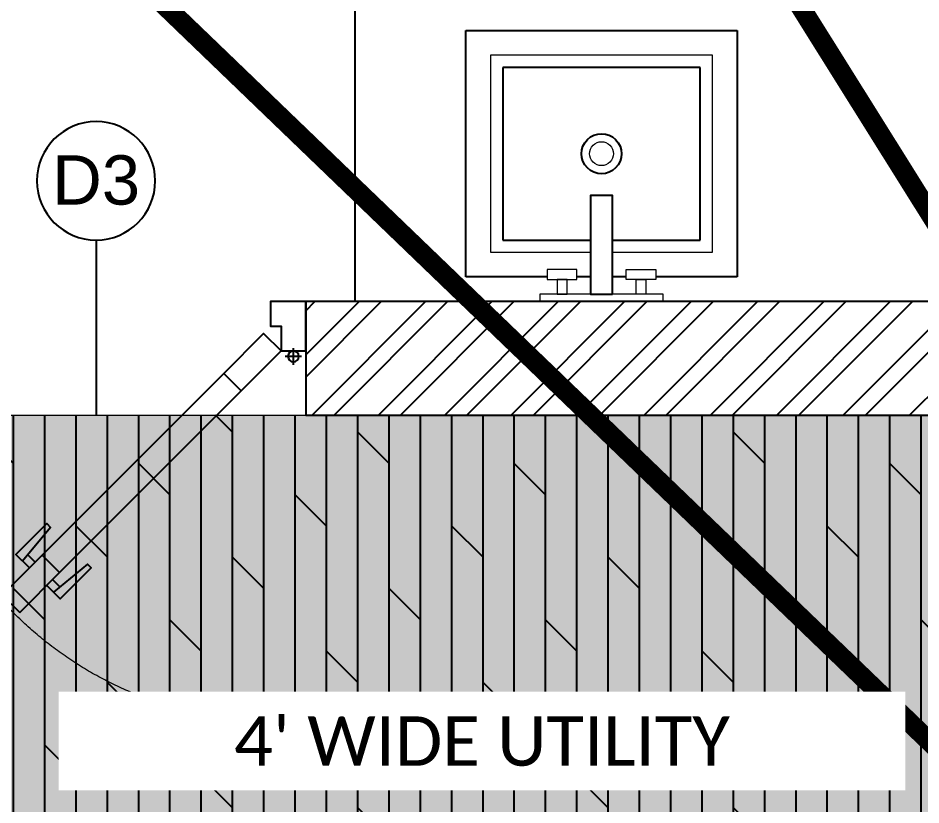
# Model space of a CAD drawing. Header units: millimetres. Extents: x -4760 to 87103, y -23275 to 20441.
# Drawn here: x 9506 to 11338, y -790 to 805 of the extents above; entities that cross this region are included whole.
import ezdxf
from ezdxf.enums import TextEntityAlignment as Align

# ---------------------------------------------------------------- set-up
doc = ezdxf.new("R2010")
doc.units = ezdxf.units.MM
doc.header["$LTSCALE"] = 150
doc.linetypes.add('DASHED', pattern=[19.05, 12.7, -6.35])
for name, color, linetype in [('ad-Door', 11, 'Continuous'), ('ad-Furniture', 8, 'Continuous'), ('ad-Text main', 7, 'Continuous'), ('ad-Text Main_Door&window Label', 7, 'Continuous'), ('ad-Wall', 240, 'Continuous'), ('ad-Wall hatch', 8, 'Continuous')]:
    doc.layers.add(name, color=color, linetype=linetype)
for name, color, linetype, true_color in [('ad-Primary Roof', 5, 'Continuous', 0x0000ff), ('ad-Secondary Roof', 6, 'Continuous', 0xff00ff), ('ad-Verandah', 7, 'Continuous', 0xa57c52)]:
    doc.layers.add(name, color=color, linetype=linetype, true_color=true_color)
doc.styles.add('New Text Style', font='arial.ttf', dxfattribs={"height": 100})
doc.styles.get("Standard").update_dxf_attribs({"font": 'calibril.ttf'})

# ---------------------------------------------------------------- blocks, each defined once
blk = doc.blocks.new('zw$6CCD')
at = {"layer": 'ad-Verandah', "transparency": 33554534}
h = blk.add_hatch(color=256, dxfattribs=at)
h.dxf.hatch_style = 1
h.paths.add_polyline_path([(6195, -13620), (12120, -13620), (12120, -4745), (13640, -4745), (13640, -8875), (14550, -8875), (14550, -14850), (6195, -14850)])
at = {"layer": 'ad-Verandah', "transparency": 33554687}
h = blk.add_hatch(dxfattribs=at)
h.set_pattern_fill('DOLMIT', color=256, scale=10, angle=90)
h.set_pattern_definition([(90, (6195, -14830), (-63.5, 2e-14), []), (135, (6195, -14830), (-127, -127), [89.8026, -179.605])])
h.paths.add_polyline_path([(6195, -13620), (12120, -13620), (12120, -4745), (13640, -4745), (13640, -8875), (14550, -8875), (14550, -14850), (6195, -14850)])
at = {"layer": 'ad-Verandah', "lineweight": 9}
blk.add_lwpolyline([(6195, -13620), (12120, -13620), (12120, -4745), (13640, -4745), (13640, -8875), (14550, -8875), (14550, -14850), (6195, -14850)], close=True, dxfattribs=at)
blk = doc.blocks.new('3BHK+_A$0$ad_Sink')
for p, q in [((-550, 275), (-50, 275)), ((-550, -275), (-550, 275)), ((-50, 275), (-50, 110)), ((-125, 200), (-475, 200)), ((-475, 200), (-475, -200)), ((-125, 22.5), (-125, 200)), ((-50, 50), (-50, 22.5)), ((-125, -200), (-125, -22.5)), ((-50, -22.5), (-50, -50)), ((-50, -110), (-50, -275)), ((-475, -200), (-125, -200)), ((-50, -275), (-550, -275))]:
    blk.add_line(p, q)
at = {"lineweight": 9}
for p, q in [((-100, 225), (-500, 225)), ((-500, 225), (-500, -225)), ((-100, 22.5), (-100, 225)), ((-100, -225), (-100, -22.5)), ((-500, -225), (-100, -225))]:
    blk.add_line(p, q, dxfattribs=at)
for points in [[(-45, 110), (-45, 50), (-65, 50), (-65, 110)], [(0, -125), (0, 125), (-15, 125), (-15, -125)], [(-15, 90), (-15, 70), (-45, 70), (-45, 90)], [(-45, -110), (-45, -50), (-65, -50), (-65, -110)], [(-15, -90), (-15, -70), (-45, -70), (-45, -90)]]:
    blk.add_lwpolyline(points, close=True, dxfattribs=at)
blk.add_lwpolyline([(-15, 22.5), (-215, 22.5), (-215, -22.5), (-15, -22.5)], close=True)
blk.add_ellipse((-300, 0), major_axis=(28.7, -28.7), ratio=1, start_param=-0.7853985429507528, end_param=5.497786764228833)
at = {"lineweight": 5}
blk.add_ellipse((-300, 0), major_axis=(17.1, -17.1), ratio=1, start_param=-0.7853985429410391, end_param=5.497786764238548, dxfattribs=at)
blk = doc.blocks.new('zw$66EE')
at = {"layer": 'ad-Furniture'}
blk.add_lwpolyline([(11290, 3730), (11890, 3730), (11890, 230), (10190, 230), (10190, 830), (11290, 830)], close=True, dxfattribs=at)
at = {"layer": 'ad-Furniture', "rotation": 270}
blk.add_blockref('3BHK+_A$0$ad_Sink', (10690, 230), dxfattribs=at)
blk = doc.blocks.new('zw$6540')
at = {"layer": 'ad-Text main', "insert": (10447.4, -661.6), "char_height": 100, "width": 1617.972, "attachment_point": 5, "bg_fill": 2}
blk.add_mtext("4' WIDE UTILITY", dxfattribs=at)
blk = doc.blocks.new('*U282')
for p, q in [((25, -127.8), (25, -94.4)), ((8.3, -111.1), (41.7, -111.1)), ((563.8, -513.3), (548.9, -528.2)), ((498.7, -578.5), (513.6, -563.6))]:
    blk.add_line(p, q)
for points in [[(50, -100), (0, -100), (0, 0), (71.4, 0), (71.4, -35.7), (71.4, -50), (50, -50)], [(800, -100), (800, -50), (778.6, -50), (778.6, -35.7), (778.6, 0), (850, 0), (850, -100)], [(50, -100), (130.8, -180.8), (166.2, -145.5), (85.4, -64.6)], [(130.8, -180.8), (499.5, -549.5), (534.9, -514.2), (166.2, -145.5)], [(580.3, -630.3), (499.5, -549.5), (534.9, -514.2), (615.7, -595)]]:
    blk.add_lwpolyline(points, close=True)
for points in [[(560.7, -540), (588.2, -512.5), (525.4, -449.7), (517.5, -457.6), (574.5, -526.2)], [(525.4, -575.4), (497.9, -602.8), (435.1, -540), (442.9, -532.2), (511.5, -589.2)]]:
    blk.add_lwpolyline(points)
blk.add_circle((25, -111.1), 11.1)
at = {"color": 8, "linetype": 'DASHED', "lineweight": 0}
blk.add_arc((66, -108.5), 741.9, 268.1881, 1.8119, dxfattribs=at)
at = {"layer": 'ad-Text Main_Door&window Label'}
blk.add_line((425, 125), (425, -230), dxfattribs=at)
blk.add_circle((425.3, 245), 120, dxfattribs=at)
at = {"layer": 'ad-Text Main_Door&window Label', "style": 'New Text Style'}
blk.add_attdef('D1', text='', height=100, dxfattribs=at).set_placement((425.3, 245), align=Align.MIDDLE_CENTER)
blk = doc.blocks.new('zw$6266')
at = {"layer": 'ad-Wall hatch', "transparency": 33554610}
h = blk.add_hatch(dxfattribs=at)
h.set_pattern_fill('ANSI32', color=256, scale=10)
h.paths.add_polyline_path([(0, 13620), (0, 10305), (230, 10305), (230, 13390), (4880, 13390), (4880, 8645), (8540, 8645), (8540, 8760), (5110, 8760), (5110, 10500), (6075, 10500), (6075, 10615), (5110, 10615), (5110, 13390), (7525, 13390), (7525, 10615), (6875, 10615), (6875, 10500), (7640, 10500), (7640, 13390), (11890, 13390), (11890, 8760), (9440, 8760), (9440, 8645), (11890, 8645), (11890, 230), (10090, 230), (10090, 0), (12120, 0), (12120, 13620)])
at = {"layer": 'ad-Wall'}
blk.add_lwpolyline([(11890, 8645), (11890, 230), (10090, 230), (10090, 0), (12120, 0), (12120, 13620)], dxfattribs=at)
at = {"layer": 'ad-Door', "ltscale": 5}
ref = blk.add_blockref('*U282', (10090, 230), dxfattribs=dict(at, xscale=-1, rotation=359.9999999999999))
ref.add_attrib('D1', 'D3', dxfattribs={"layer": 'ad-Text Main_Door&window Label', "height": 100, "rotation": 360, "style": 'New Text Style'}).set_placement((9664.7, 476.8), align=Align.MIDDLE_CENTER)
blk = doc.blocks.new('A$Ca594aa6c')
at = {"layer": 'ad-Primary Roof', "linetype": 'DASHED', "ltscale": 2, "const_width": 40}
blk.add_lwpolyline([(12570, -15450), (2380, -15450), (7475, -10550)], close=True, dxfattribs=at)
at = {"layer": 'ad-Secondary Roof', "linetype": 'DASHED', "ltscale": 2, "const_width": 40}
blk.add_lwpolyline([(12570, -8425), (10464.6, -11787.5), (12570, -15150), (14850, -15150), (14850, -8425)], close=True, dxfattribs=at)
blk = doc.blocks.new('1625W-Roof Plan')
at = {"rotation": 360}
blk.add_blockref('A$Ca594aa6c', (0, 13620), dxfattribs=at)
blk = doc.blocks.new('1625_West Villa')
at = {"layer": 'ad-Verandah'}
blk.add_blockref('zw$6CCD', (0, 13620), dxfattribs=at)
at = {"layer": 'ad-Furniture'}
blk.add_blockref('zw$66EE', (0, 0), dxfattribs=at)
blk.add_blockref('zw$6266', (0, 0))
blk.add_blockref('1625W-Roof Plan', (0, 0))
at = {"layer": 'ad-Text main'}
blk.add_blockref('zw$6540', (0, 0), dxfattribs=at)

msp = doc.modelspace()

# ---------------------------------------------------------------- block references
msp.add_blockref('1625_West Villa', (0, 0))

doc.saveas('drawing.dxf')
